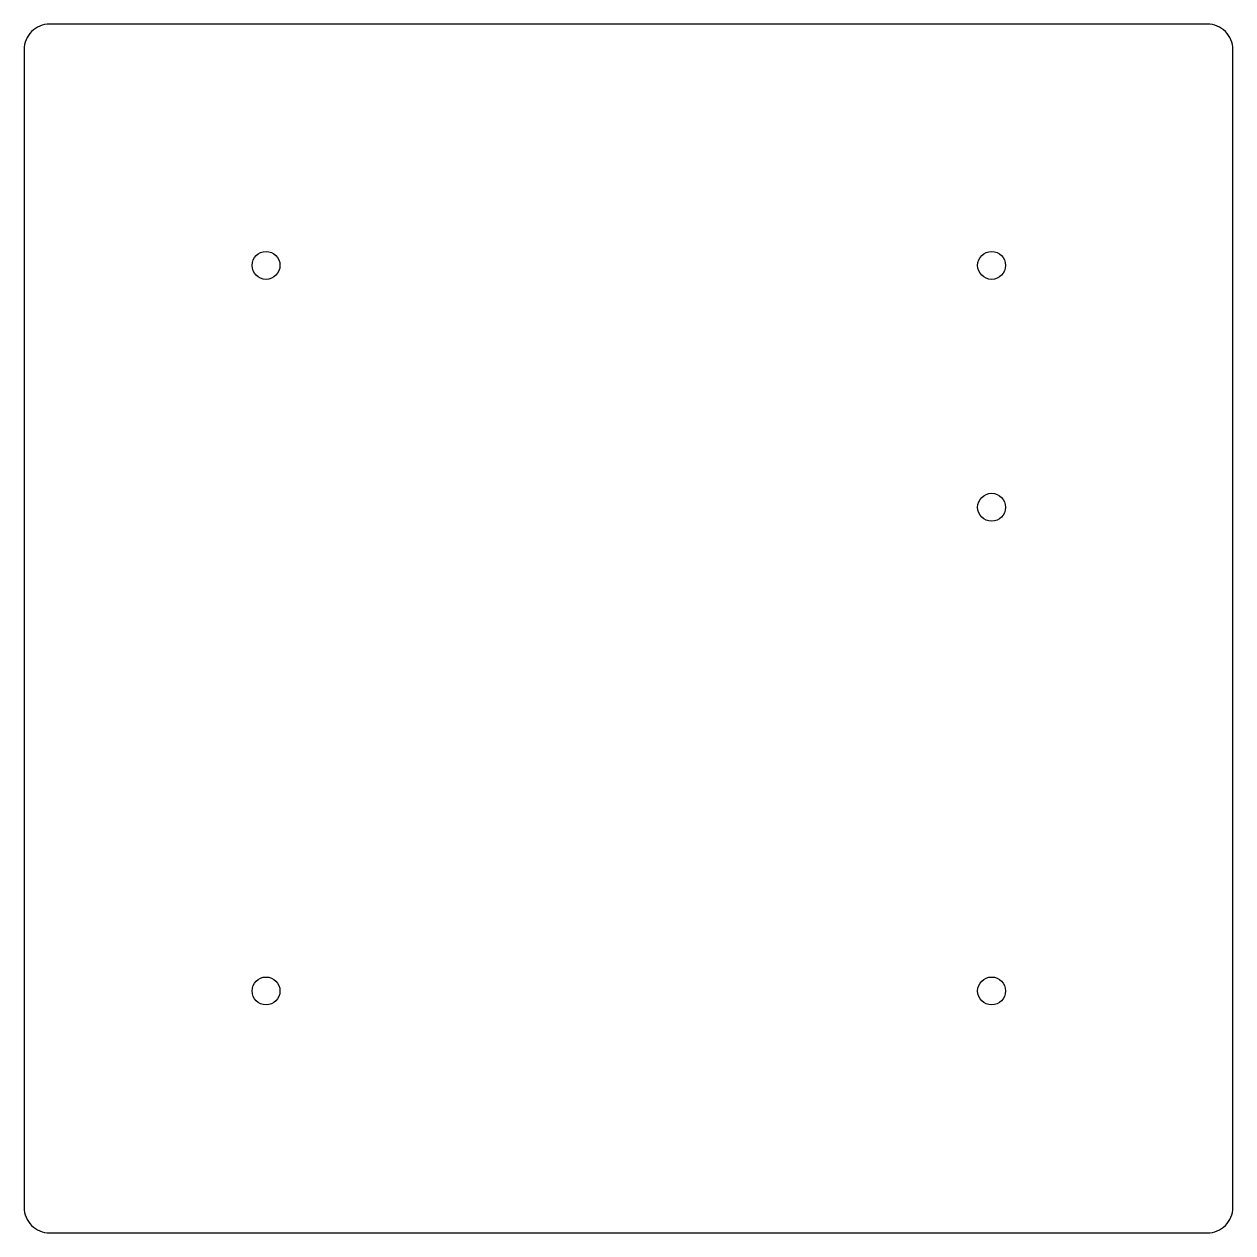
# Model space of a CAD drawing. Extents: x 0 to 95.2, y 0 to 95.2.
import ezdxf

# ---------------------------------------------------------------- set-up
doc = ezdxf.new("R2010")
doc.units = 0
doc.layers.add('トッププレート_gbr', color=7, linetype='CONTINUOUS')

msp = doc.modelspace()

# ---------------------------------------------------------------- linework, layer by layer
at = {"layer": 'トッププレート_gbr', "color": 0, "linetype": 'CONTINUOUS'}
msp.add_lwpolyline([(0, 78.01), (0, 55.29), (0, 2), (0, 2, 0.414214), (2, 0), (93.2, 0), (93.2, 0, 0.414214), (95.2, 2), (95.2, 93.2), (95.2, 93.2, 0.414214), (93.2, 95.2), (59.55, 95.2), (2, 95.2), (2, 95.2, 0.414214), (0, 93.2), (0, 78.01)], format="xyb", close=True, dxfattribs=at)
for centre in [(19.05, 76.2), (76.2, 76.2), (76.2, 57.15), (19.05, 19.05), (76.2, 19.05)]:
    msp.add_circle(centre, 1.1, dxfattribs=at)

doc.saveas('drawing.dxf')
